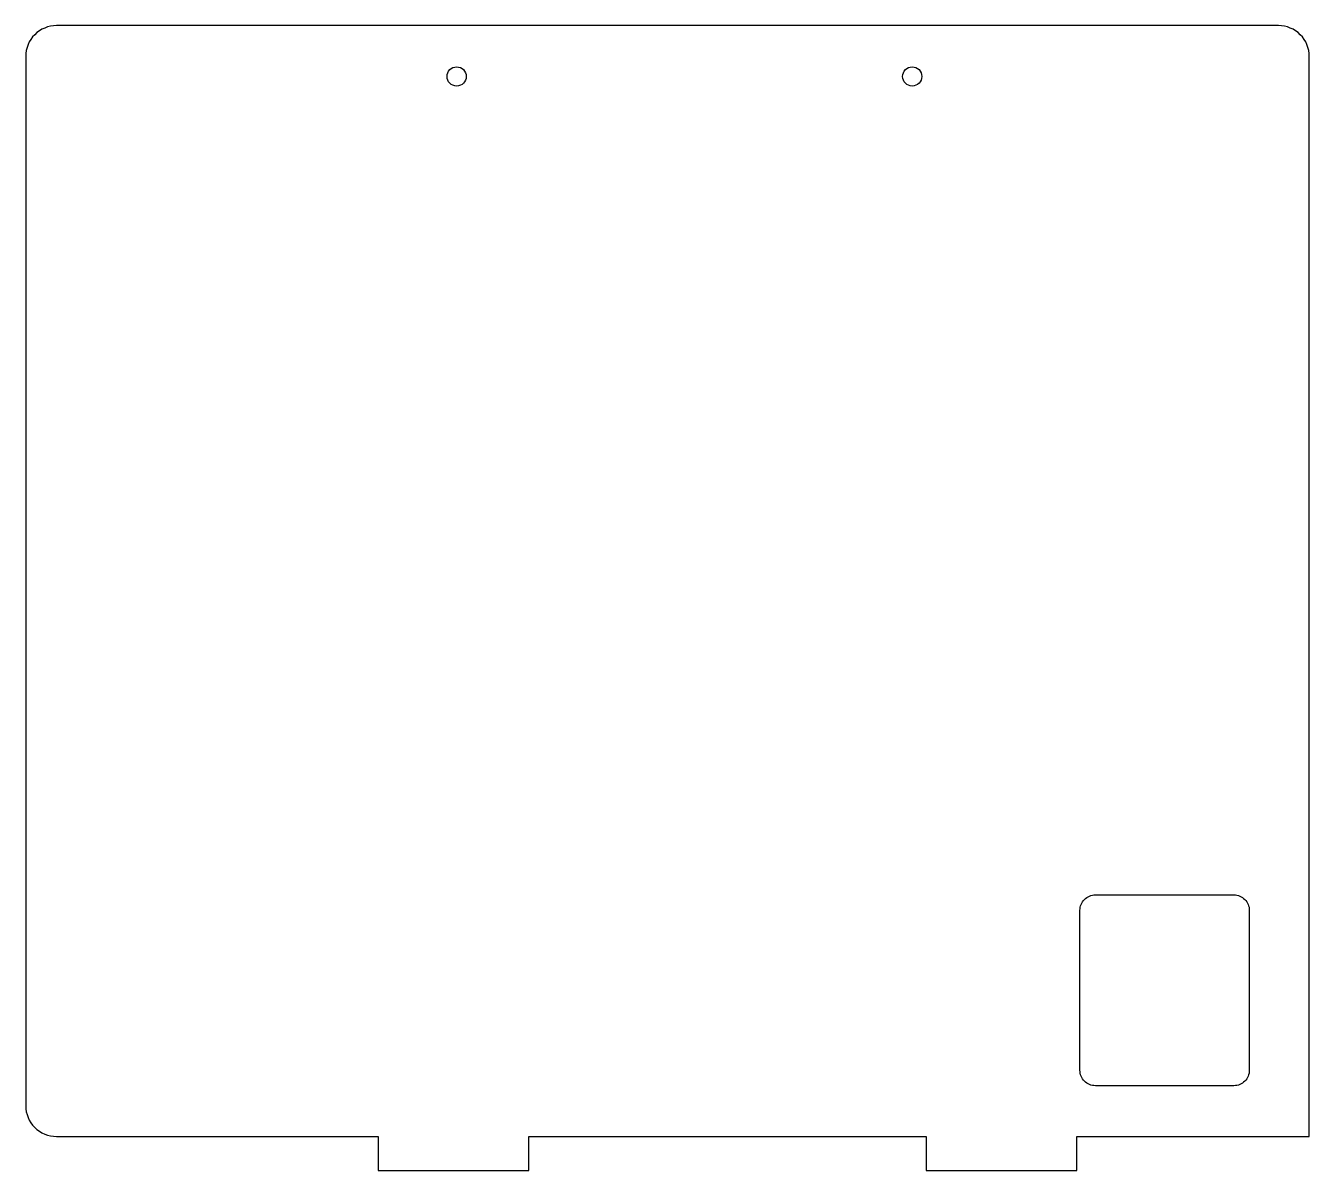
# Model space of a CAD drawing. Header units: inches. Extents: x -4.56 to 3.78, y 0 to 7.44.
import ezdxf

# ---------------------------------------------------------------- set-up
doc = ezdxf.new("R2010")
doc.units = ezdxf.units.IN
doc.layers.get('0').update_dxf_attribs({"linetype": 'CONTINUOUS'})

msp = doc.modelspace()

# ---------------------------------------------------------------- linework, layer by layer
for points in [[(-4.56, 0.42, 0.414214), (-4.36, 0.22), (-2.27, 0.22), (-2.27, 0), (-1.29, 0), (-1.29, 0.22), (1.29, 0.22), (1.29, 0), (2.27, 0), (2.27, 0.22), (2.63, 0.22), (3.78, 0.22), (3.78, 7.219), (3.78, 7.239, 0.414214), (3.58, 7.439), (-4.36, 7.439, 0.414214), (-4.56, 7.239), (-4.56, 7.219), (-4.56, 6.999)], [(3.29, 0.55), (2.39, 0.55, -0.414214), (2.29, 0.65), (2.29, 1.69, -0.414214), (2.39, 1.79), (3.29, 1.79, -0.414214), (3.39, 1.69), (3.39, 0.65, -0.414214)]]:
    msp.add_lwpolyline(points, format="xyb", close=True)
for centre in [(-1.76, 7.109), (1.2, 7.109)]:
    msp.add_circle(centre, 0.0625)

doc.saveas('drawing.dxf')
